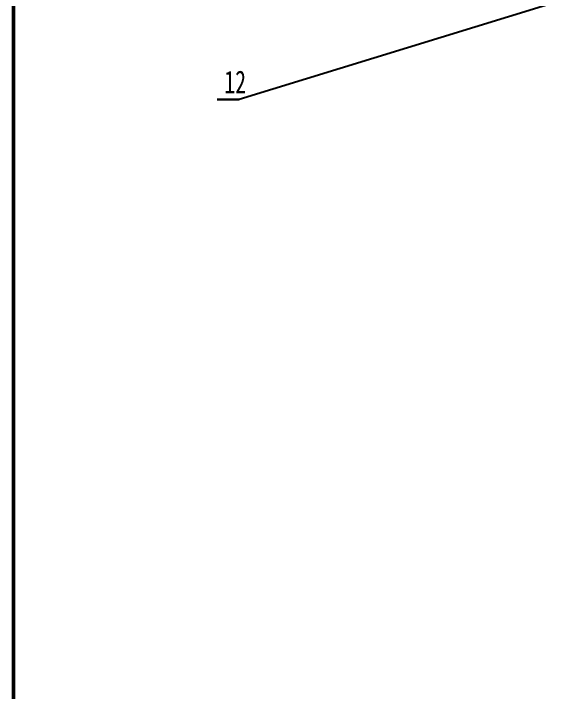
# Model space of a CAD drawing. Header units: millimetres. Extents: x 10 to 584, y 10 to 410.
# Drawn here: x 10 to 95.4, y 95.2 to 199.8 of the extents above; entities that cross this region are included whole.
import ezdxf

# ---------------------------------------------------------------- set-up
doc = ezdxf.new("R2010")
doc.units = ezdxf.units.MM
doc.layers.add('10', color=7, linetype='Continuous')
doc.styles.add('SLDTEXTSTYLE2', font='TXT', dxfattribs={"width": 0.7})
doc.dimstyles.new('SLDDIMSTYLE3', dxfattribs={"dimtxt": 0.18, "dimasz": 1.016, "dimexe": 0, "dimexo": 0.0625, "dimgap": 0, "dimtad": 0, "dimtih": 1, "dimtoh": 1, "dimdec": 0, "dimrnd": 1e-09, "dimzin": 0, "dimdsep": 46, "dimtxsty": 'Standard', "dimblk1": 'DOT', "dimblk2": 'DOT', "dimsah": 1, "dimcen": 0.09, "dimadec": 0, "dimazin": 0, "dimtfac": 1.016, "dimtdec": 0, "dimtofl": 0, "dimtmove": 0, "dimatfit": 3, "dimldrblk": 'DOT', "dimfxl": 1, "dimfrac": 2, "dimtolj": 1, "dimtzin": 0, "dimarcsym": 0})

# ---------------------------------------------------------------- blocks, each defined once
blk = doc.blocks.new('SW_NOTE_0_8')
at = {"layer": '10', "color": 0}
for p, q in [((-3.39, 0), (0, 0)), ((0, 0), (-3.39, 0)), ((-3.39, 0), (0, 0)), ((0, 0), (-3.39, 0)), ((-3.39, 0), (0, 0)), ((0, 0), (-3.39, 0))]:
    blk.add_line(p, q, dxfattribs=at)
at = {"layer": '10', "color": 0, "insert": (-0.61, 4.48), "char_height": 3.5, "attachment_point": 2, "style": 'SLDTEXTSTYLE2'}
blk.add_mtext('12', dxfattribs=at)
blk = doc.blocks.new('_Dot')
at = {"color": 0, "linetype": 'ByBlock', "lineweight": -2}
blk.add_line((-0.5, 0), (-1, 0), dxfattribs=at)
at = {"color": 0, "linetype": 'ByBlock', "const_width": 0.5}
blk.add_lwpolyline([(-0.25, 0, 1), (0.25, 0, 1)], format="xyb", close=True, dxfattribs=at)

msp = doc.modelspace()

# ---------------------------------------------------------------- linework, layer by layer
at = {"color": 7, "linetype": 'Continuous', "lineweight": 50}
msp.add_line((10, 10), (10, 410), dxfattribs=at)

# ---------------------------------------------------------------- block references
at = {"layer": '10'}
msp.add_blockref('SW_NOTE_0_8', (44.7942, 186.5617), dxfattribs=at)

# ---------------------------------------------------------------- leaders
msp.add_leader([(144.819, 217.3567), (44.7942, 186.5617)], dimstyle='SLDDIMSTYLE3', dxfattribs=at)

doc.saveas('drawing.dxf')
